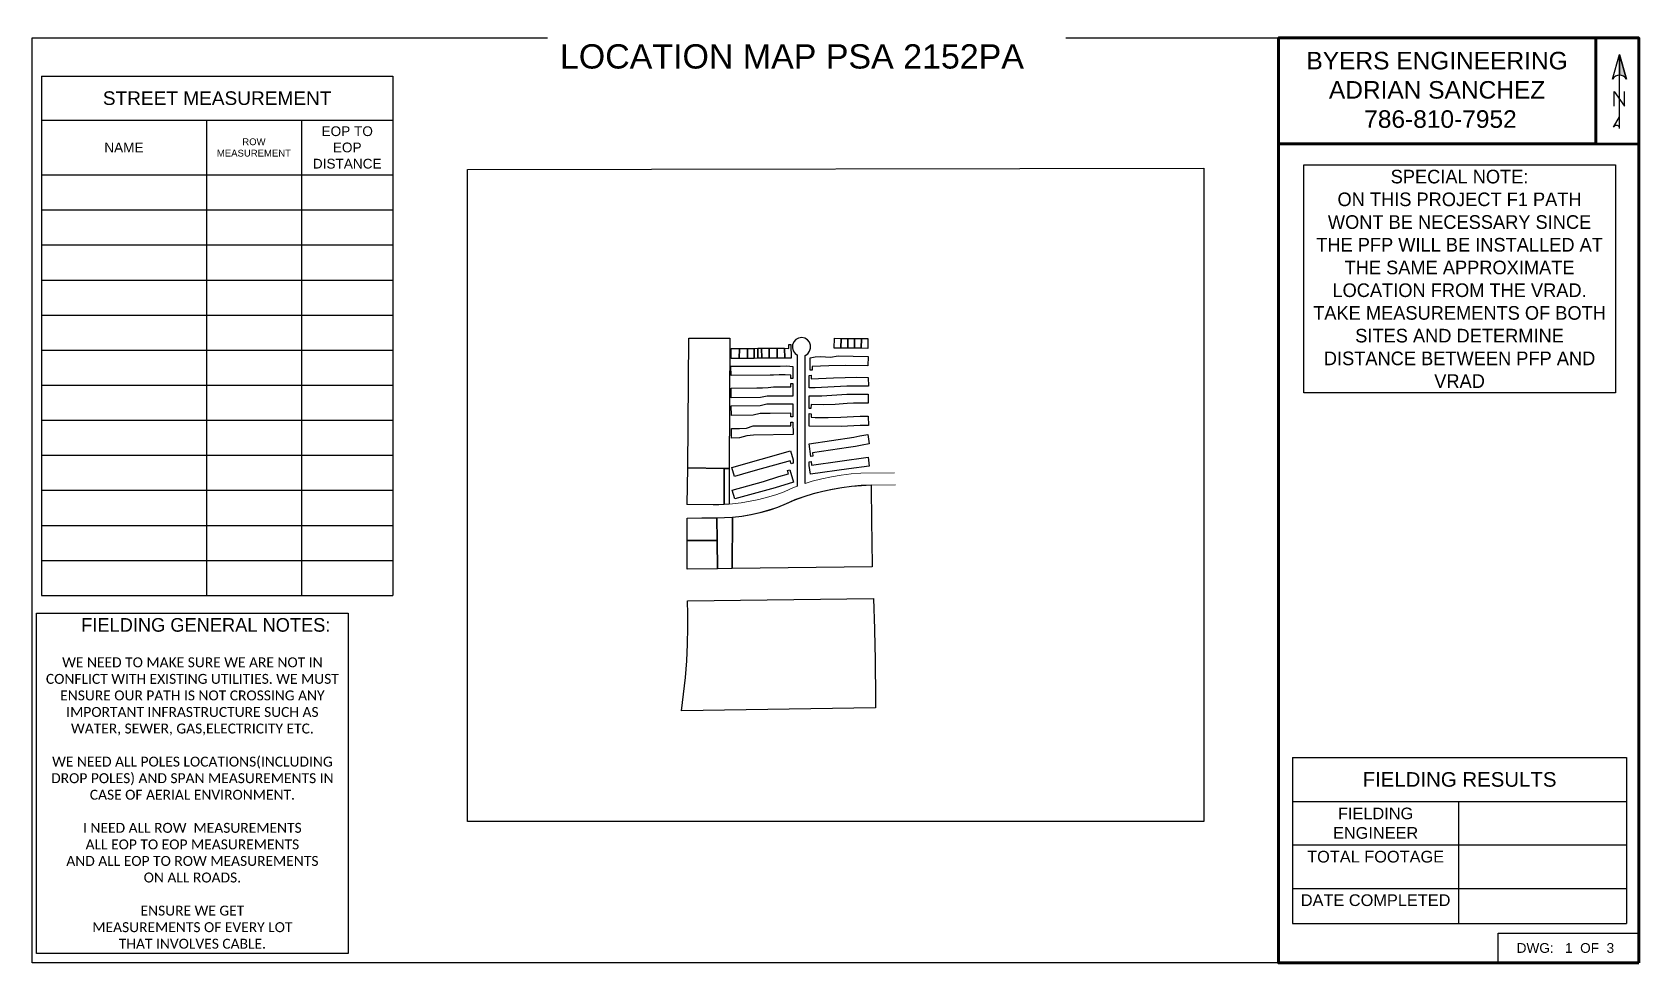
# Paper-space layout 'FIELD1' of a CAD drawing. Header units: millimetres, sheet in inches. Extents: x 0.1 to 16.6, y 0.1 to 9.6.
# The model-space entities are those that its viewports show. They can reach past a viewport. Long polylines and large blocks are cut down to what shows.
import ezdxf
from ezdxf.lldxf.tags import DXFTag

# ---------------------------------------------------------------- set-up
doc = ezdxf.new("R2010")
doc.units = ezdxf.units.MM
doc.header["$MEASUREMENT"] = 0
doc.layers.get('0').update_dxf_attribs({"linetype": 'CONTINUOUS'})
for name, color, linetype in [('A-Title Block', 7, 'CONTINUOUS'), ('Lot_Line', 7, 'CONTINUOUS'), ('Road', 8, 'CONTINUOUS')]:
    doc.layers.add(name, color=color, linetype=linetype)
doc.layers.add('A-Viewports', color=7, linetype='CONTINUOUS', plot=False)
doc.layers.add('EDGE OF PAVEMENT', color=7, linetype='EOP', lineweight=15)
doc.styles.add('ARIAL', font='arial.ttf')
doc.styles.get("Standard").update_dxf_attribs({"font": 'arial.ttf'})
tags = doc.linetypes.add('EOP', pattern='A,96.411295,-0.622657,["EOP",Standard,S=5,R=0,X=0,Y=-2.467181],-16.110442', length=113.144394).pattern_tags.tags
tags[6] = DXFTag(74, 10)

# ---------------------------------------------------------------- blocks, each defined once
blk = doc.blocks.new('*U178')
at = {"linetype": 'ByBlock', "lineweight": -2}
blk.add_hatch(color=0, dxfattribs=at).paths.add_polyline_path([(0, 6.45), (0, 3.45, -0.269143), (1, 2.87)])
at = {"color": 0, "linetype": 'ByBlock', "lineweight": -2}
for points in [[(1, 2.87, 0.580323), (-1, 2.87), (0, 6.45), (1, 2.87), (0, 6.45), (0, 3.44)], [(0, -4.08, 0.5), (-0.86, -4.08), (0, -2.58)]]:
    blk.add_lwpolyline(points, format="xyb", dxfattribs=at)
for points in [[(0, -4.3), (0, 6.45)], [(-0.75, -1.07), (-0.75, 1.07), (0.75, -1.07), (0.75, 1.07)]]:
    blk.add_lwpolyline(points, dxfattribs=at)
blk = doc.blocks.new('*T213')
at = {"color": 0, "linetype": 'ByBlock', "lineweight": -2, "ltscale": 30, "transparency": 16777216}
for p, q in [((0, 0), (3.609, 0)), ((0, 0), (0, -5.334)), ((3.609, 0), (3.609, -5.334)), ((0, -0.453), (3.609, -0.453)), ((1.694, -0.453), (1.694, -5.334)), ((2.671, -0.453), (2.671, -5.334)), ((0, -1.014), (3.609, -1.014)), ((0, -1.374), (3.609, -1.374)), ((0, -1.734), (3.609, -1.734)), ((0, -2.094), (3.609, -2.094)), ((0, -2.454), (3.609, -2.454)), ((0, -2.814), (3.609, -2.814)), ((0, -3.174), (3.609, -3.174)), ((0, -3.534), (3.609, -3.534)), ((0, -3.894), (3.609, -3.894)), ((0, -4.254), (3.609, -4.254)), ((0, -4.614), (3.609, -4.614)), ((0, -4.974), (3.609, -4.974)), ((0, -5.334), (3.609, -5.334))]:
    blk.add_line(p, q, dxfattribs=at)
at = {"color": 0, "linetype": 'ByBlock', "lineweight": 60, "ltscale": 30, "transparency": 16777216, "attachment_point": 5}
for s, insert, char_height, width in [('STREET MEASUREMENT', (1.804, -0.227), 0.14, 3.48878), ('ROW MEASUREMENT', (2.182, -0.733), 0.07, 0.85759), ('EOP TO EOP DISTANCE', (3.14, -0.733), 0.1, 0.81754), ('NAME ', (0.847, -0.733), 0.1, 1.57365)]:
    blk.add_mtext(s, dxfattribs=dict(at, insert=insert, char_height=char_height, width=width))
blk = doc.blocks.new('*T214')
at = {"color": 0, "linetype": 'ByBlock', "lineweight": -2, "ltscale": 30, "transparency": 16777216}
for p, q in [((0, 0), (3.428, 0)), ((0, 0), (0, -1.706)), ((3.428, 0), (3.428, -1.706)), ((0, -0.453), (3.428, -0.453)), ((1.704, -0.453), (1.704, -1.706)), ((0, -0.899), (3.428, -0.899)), ((0, -1.346), (3.428, -1.346)), ((0, -1.706), (3.428, -1.706))]:
    blk.add_line(p, q, dxfattribs=at)
at = {"color": 0, "linetype": 'ByBlock', "lineweight": 100, "ltscale": 30, "transparency": 16777216}
for s, insert, char_height, width, attachment_point in [('FIELDING RESULTS', (1.714, -0.227), 0.15, 3.3079, 5), ('FIELDING ENGINEER', (0.852, -0.676), 0.12, 1.58384, 5), ('TOTAL FOOTAGE', (0.852, -0.959), 0.12, 1.58384, 2), ('DATE COMPLETED', (0.852, -1.406), 0.12, 1.58384, 2)]:
    blk.add_mtext(s, dxfattribs=dict(at, insert=insert, char_height=char_height, width=width, attachment_point=attachment_point))

msp = doc.modelspace()

# ---------------------------------------------------------------- linework, layer by layer
at = {"layer": 'EDGE OF PAVEMENT', "linetype": 'ByBlock'}
for points in [[(491038.6, 774331.8), (491043.4, 774976.4)], [(491034.5, 774148.6), (491038.6, 774331.8)], [(492066.8, 774306.9), (491899.4, 774305.3), (491850.5, 774301.4), (491801.8, 774295.4), (491753.3, 774287.2), (491705.4, 774276.8), (491657.9, 774264.2), (491622.1, 774253)], [(491564.9, 774232.8), (491518.5, 774212.5), (491476.9, 774197.6), (491434.7, 774184.7), (491391.9, 774173.7), (491348.7, 774164.8), (491305.1, 774157.8), (491261.2, 774152.8)], [(491584.8, 774240), (491564.9, 774232.8)], [(491570.7, 774173.4), (491616.4, 774189.5), (491662.7, 774203.6), (491709.5, 774215.8), (491756.9, 774226), (491804.6, 774234.2), (491852.6, 774240.5), (491900.8, 774244.7), (492070.8, 774246.9)], [(491165.6, 774147.6), (491034.5, 774148.6)], [(491218.6, 774148.8), (491192.1, 774147.6), (491165.6, 774147.6)], [(491243.9, 774151.3), (491218.6, 774148.8)], [(491261.2, 774152.8), (491243.9, 774151.3)], [(491261.1, 774086.6), (491307, 774091.7), (491352.6, 774099.2), (491397.7, 774109.2), (491442.2, 774121.7), (491486, 774136.6), (491528.8, 774153.8), (491570.7, 774173.4)], [(491035.7, 774081), (491108.9, 774083.2), (491182.1, 774083.1)], [(491035.8, 773970.9), (491035.7, 774081)], [(491182.1, 774083.1), (491221.6, 774084.2), (491261.1, 774086.6)], [(491035.5, 773826.9), (491035.8, 773970.9)], [(491039.7, 773536.9), (491039.3, 773603.9), (491037.7, 773670.8)], [(491039.7, 773536.9), (491039.3, 773603.9), (491037.7, 773670.8)], [(491007, 773124.1), (491018.1, 773206.2), (491026.9, 773288.7), (491033.4, 773371.3), (491037.7, 773454.1), (491039.7, 773536.9)], [(491007, 773124.1), (491018.1, 773206.2), (491026.9, 773288.7), (491033.4, 773371.3), (491037.7, 773454.1), (491039.7, 773536.9)]]:
    msp.add_lwpolyline(points, dxfattribs=at)
at = {"layer": 'EDGE OF PAVEMENT', "linetype": 'ByBlock', "lineweight": 30, "ltscale": 30}
for points in [[(491584.8, 774240), (491584.8, 774891.3)], [(491622.1, 774253), (491622.1, 774890.4)]]:
    msp.add_lwpolyline(points, dxfattribs=at)
msp.add_arc((491604.5, 774932.7), 45.8, 292.54073, 244.55932, dxfattribs=at)
at = {"layer": 'Lot_Line'}
for points in [[(491039.6, 774331.8), (491044.9, 774976.4), (491248.2, 774975.5), (491245, 774327.7), (491220.1, 774328.2)], [(491295.5, 774924.9), (491295.1, 774875.1), (491254.8, 774874.9), (491254.8, 774924.7)], [(491335.3, 774875.4), (491295.1, 774875.1), (491295.5, 774924.9), (491335.7, 774925.2)], [(491369.7, 774875.6), (491335.3, 774875.4), (491335.7, 774925.2), (491369.6, 774925.3)], [(491387.6, 774875.8), (491369.7, 774875.6), (491369.6, 774925.3), (491387.4, 774925.4)], [(491405.7, 774925.5), (491406.3, 774875.9), (491387.6, 774875.8), (491387.4, 774925.4)], [(491444.3, 774876.1), (491406.3, 774875.9), (491405.7, 774925.5), (491444.1, 774925.7)], [(491444.3, 774876.1), (491444.1, 774925.7), (491484, 774925.9), (491483.3, 774876.2)], [(491521.4, 774876.3), (491483.3, 774876.2), (491484, 774925.9), (491520.4, 774925.9)], [(491551.9, 774944.6), (491553.3, 774876.3), (491521.4, 774876.3), (491520.4, 774925.9), (491541.1, 774925.1), (491541.8, 774944.9)], [(491801.4, 774974.9), (491800.5, 774926.1), (491766.2, 774926.4), (491767.6, 774975.3)], [(491801.4, 774974.9), (491834.8, 774974.6), (491834.2, 774925.9), (491800.5, 774926.1)], [(491867.5, 774925.6), (491834.2, 774925.9), (491834.8, 774974.6), (491868.2, 774974.3)], [(491867.5, 774925.6), (491868.2, 774974.3), (491901.6, 774973.9), (491900.8, 774925.4)], [(491934, 774973.6), (491934.6, 774925.2), (491900.8, 774925.4), (491901.6, 774973.9)], [(491465.7, 774791.6), (491447.7, 774791.5), (491254, 774790.4), (491253.8, 774836.9), (491498, 774837.4), (491531.1, 774838), (491561.5, 774835.1), (491561.6, 774774.9), (491551.3, 774776.1), (491550.6, 774792.4), (491522.3, 774794), (491494, 774793.7)], [(491465.7, 774791.6), (491447.7, 774791.5), (491254, 774790.4), (491253.8, 774836.9), (491498, 774837.4), (491531.1, 774838), (491561.5, 774835.1), (491561.6, 774774.9), (491551.3, 774776.1), (491550.6, 774792.4), (491522.3, 774794), (491494, 774793.7)], [(491465.7, 774791.6), (491447.7, 774791.5), (491254, 774790.4), (491253.8, 774836.9), (491498, 774837.4), (491531.1, 774838), (491561.5, 774835.1), (491561.6, 774774.9), (491551.3, 774776.1), (491550.6, 774792.4), (491522.3, 774794), (491494, 774793.7)], [(491465.7, 774791.6), (491447.7, 774791.5), (491254, 774790.4), (491253.8, 774836.9), (491498, 774837.4), (491531.1, 774838), (491561.5, 774835.1), (491561.6, 774774.9), (491551.3, 774776.1), (491550.6, 774792.4), (491522.3, 774794), (491494, 774793.7)], [(491465.7, 774791.6), (491447.7, 774791.5), (491254, 774790.4), (491253.8, 774836.9), (491498, 774837.4), (491531.1, 774838), (491561.5, 774835.1), (491561.6, 774774.9), (491551.3, 774776.1), (491550.6, 774792.4), (491522.3, 774794), (491494, 774793.7)], [(491465.7, 774791.6), (491447.7, 774791.5), (491254, 774790.4), (491253.8, 774836.9), (491498, 774837.4), (491531.1, 774838), (491561.5, 774835.1), (491561.6, 774774.9), (491551.3, 774776.1), (491550.6, 774792.4), (491522.3, 774794), (491494, 774793.7)], [(491465.7, 774791.6), (491447.7, 774791.5), (491254, 774790.4), (491253.8, 774836.9), (491498, 774837.4), (491531.1, 774838), (491561.5, 774835.1), (491561.6, 774774.9), (491551.3, 774776.1), (491550.6, 774792.4), (491522.3, 774794), (491494, 774793.7)], [(491465.7, 774791.6), (491447.7, 774791.5), (491254, 774790.4), (491253.8, 774836.9), (491498, 774837.4), (491531.1, 774838), (491561.5, 774835.1), (491561.6, 774774.9), (491551.3, 774776.1), (491550.6, 774792.4), (491522.3, 774794), (491494, 774793.7)], [(491465.7, 774791.6), (491447.7, 774791.5), (491254, 774790.4), (491253.8, 774836.9), (491498, 774837.4), (491531.1, 774838), (491561.5, 774835.1), (491561.6, 774774.9), (491551.3, 774776.1), (491550.6, 774792.4), (491522.3, 774794), (491494, 774793.7)], [(491465.7, 774791.6), (491447.7, 774791.5), (491254, 774790.4), (491253.8, 774836.9), (491498, 774837.4), (491531.1, 774838), (491561.5, 774835.1), (491561.6, 774774.9), (491551.3, 774776.1), (491550.6, 774792.4), (491522.3, 774794), (491494, 774793.7)], [(491647.6, 774816.4), (491646.8, 774878.6), (491672.2, 774882.3), (491697.8, 774884), (491723.4, 774883.6), (491749, 774881.2), (491786.6, 774887.5), (491935, 774885), (491934.5, 774838.3), (491822.3, 774840.5), (491739.6, 774838.5), (491656.8, 774834.9), (491657.5, 774817.2)], [(491647.6, 774816.4), (491646.8, 774878.6), (491672.2, 774882.3), (491697.8, 774884), (491723.4, 774883.6), (491749, 774881.2), (491786.6, 774887.5), (491935, 774885), (491934.5, 774838.3), (491822.3, 774840.5), (491739.6, 774838.5), (491656.8, 774834.9), (491657.5, 774817.2)], [(491647.6, 774816.4), (491646.8, 774878.6), (491672.2, 774882.3), (491697.8, 774884), (491723.4, 774883.6), (491749, 774881.2), (491786.6, 774887.5), (491935, 774885), (491934.5, 774838.3), (491822.3, 774840.5), (491739.6, 774838.5), (491656.8, 774834.9), (491657.5, 774817.2)], [(491647.6, 774816.4), (491646.8, 774878.6), (491672.2, 774882.3), (491697.8, 774884), (491723.4, 774883.6), (491749, 774881.2), (491786.6, 774887.5), (491935, 774885), (491934.5, 774838.3), (491822.3, 774840.5), (491739.6, 774838.5), (491656.8, 774834.9), (491657.5, 774817.2)], [(491647.6, 774816.4), (491646.8, 774878.6), (491672.2, 774882.3), (491697.8, 774884), (491723.4, 774883.6), (491749, 774881.2), (491786.6, 774887.5), (491935, 774885), (491934.5, 774838.3), (491822.3, 774840.5), (491739.6, 774838.5), (491656.8, 774834.9), (491657.5, 774817.2)], [(491647.6, 774816.4), (491646.8, 774878.6), (491672.2, 774882.3), (491697.8, 774884), (491723.4, 774883.6), (491749, 774881.2), (491786.6, 774887.5), (491935, 774885), (491934.5, 774838.3), (491822.3, 774840.5), (491739.6, 774838.5), (491656.8, 774834.9), (491657.5, 774817.2)], [(491647.6, 774816.4), (491646.8, 774878.6), (491672.2, 774882.3), (491697.8, 774884), (491723.4, 774883.6), (491749, 774881.2), (491786.6, 774887.5), (491935, 774885), (491934.5, 774838.3), (491822.3, 774840.5), (491739.6, 774838.5), (491656.8, 774834.9), (491657.5, 774817.2)], [(491647.6, 774816.4), (491646.8, 774878.6), (491672.2, 774882.3), (491697.8, 774884), (491723.4, 774883.6), (491749, 774881.2), (491786.6, 774887.5), (491935, 774885), (491934.5, 774838.3), (491822.3, 774840.5), (491739.6, 774838.5), (491656.8, 774834.9), (491657.5, 774817.2)], [(491647.6, 774816.4), (491646.8, 774878.6), (491672.2, 774882.3), (491697.8, 774884), (491723.4, 774883.6), (491749, 774881.2), (491786.6, 774887.5), (491935, 774885), (491934.5, 774838.3), (491822.3, 774840.5), (491739.6, 774838.5), (491656.8, 774834.9), (491657.5, 774817.2)], [(491561.4, 774687), (491466.3, 774687.8), (491432.9, 774687.9), (491400.2, 774681.5), (491255.4, 774679.8), (491255.4, 774727.8), (491381.7, 774729.3), (491409.8, 774729), (491437.9, 774730.7), (491465.8, 774734.4), (491531.1, 774734.1), (491550.8, 774733.7), (491550.7, 774751.3), (491561.4, 774750)], [(491561.4, 774687), (491466.3, 774687.8), (491432.9, 774687.9), (491400.2, 774681.5), (491255.4, 774679.8), (491255.4, 774727.8), (491381.7, 774729.3), (491409.8, 774729), (491437.9, 774730.7), (491465.8, 774734.4), (491531.1, 774734.1), (491550.8, 774733.7), (491550.7, 774751.3), (491561.4, 774750)], [(491561.4, 774687), (491466.3, 774687.8), (491432.9, 774687.9), (491400.2, 774681.5), (491255.4, 774679.8), (491255.4, 774727.8), (491381.7, 774729.3), (491409.8, 774729), (491437.9, 774730.7), (491465.8, 774734.4), (491531.1, 774734.1), (491550.8, 774733.7), (491550.7, 774751.3), (491561.4, 774750)], [(491561.4, 774687), (491466.3, 774687.8), (491432.9, 774687.9), (491400.2, 774681.5), (491255.4, 774679.8), (491255.4, 774727.8), (491381.7, 774729.3), (491409.8, 774729), (491437.9, 774730.7), (491465.8, 774734.4), (491531.1, 774734.1), (491550.8, 774733.7), (491550.7, 774751.3), (491561.4, 774750)], [(491561.4, 774687), (491466.3, 774687.8), (491432.9, 774687.9), (491400.2, 774681.5), (491255.4, 774679.8), (491255.4, 774727.8), (491381.7, 774729.3), (491409.8, 774729), (491437.9, 774730.7), (491465.8, 774734.4), (491531.1, 774734.1), (491550.8, 774733.7), (491550.7, 774751.3), (491561.4, 774750)], [(491561.4, 774687), (491466.3, 774687.8), (491432.9, 774687.9), (491400.2, 774681.5), (491255.4, 774679.8), (491255.4, 774727.8), (491381.7, 774729.3), (491409.8, 774729), (491437.9, 774730.7), (491465.8, 774734.4), (491531.1, 774734.1), (491550.8, 774733.7), (491550.7, 774751.3), (491561.4, 774750)], [(491561.4, 774687), (491466.3, 774687.8), (491432.9, 774687.9), (491400.2, 774681.5), (491255.4, 774679.8), (491255.4, 774727.8), (491381.7, 774729.3), (491409.8, 774729), (491437.9, 774730.7), (491465.8, 774734.4), (491531.1, 774734.1), (491550.8, 774733.7), (491550.7, 774751.3), (491561.4, 774750)], [(491561.4, 774687), (491466.3, 774687.8), (491432.9, 774687.9), (491400.2, 774681.5), (491255.4, 774679.8), (491255.4, 774727.8), (491381.7, 774729.3), (491409.8, 774729), (491437.9, 774730.7), (491465.8, 774734.4), (491531.1, 774734.1), (491550.8, 774733.7), (491550.7, 774751.3), (491561.4, 774750)], [(491561.4, 774687), (491466.3, 774687.8), (491432.9, 774687.9), (491400.2, 774681.5), (491255.4, 774679.8), (491255.4, 774727.8), (491381.7, 774729.3), (491409.8, 774729), (491437.9, 774730.7), (491465.8, 774734.4), (491531.1, 774734.1), (491550.8, 774733.7), (491550.7, 774751.3), (491561.4, 774750)], [(491561.4, 774687), (491466.3, 774687.8), (491432.9, 774687.9), (491400.2, 774681.5), (491255.4, 774679.8), (491255.4, 774727.8), (491381.7, 774729.3), (491409.8, 774729), (491437.9, 774730.7), (491465.8, 774734.4), (491531.1, 774734.1), (491550.8, 774733.7), (491550.7, 774751.3), (491561.4, 774750)], [(491936.4, 774736.9), (491829.4, 774737.6), (491671.8, 774728.5), (491642.3, 774728.7), (491641.9, 774791.1), (491652.2, 774791.8), (491652.3, 774773.7), (491762.6, 774779.3), (491820.4, 774781.1), (491878.3, 774781.4), (491936.1, 774780.3)], [(491936.4, 774736.9), (491829.4, 774737.6), (491671.8, 774728.5), (491642.3, 774728.7), (491641.9, 774791.1), (491652.2, 774791.8), (491652.3, 774773.7), (491762.6, 774779.3), (491820.4, 774781.1), (491878.3, 774781.4), (491936.1, 774780.3)], [(491936.4, 774736.9), (491829.4, 774737.6), (491671.8, 774728.5), (491642.3, 774728.7), (491641.9, 774791.1), (491652.2, 774791.8), (491652.3, 774773.7), (491762.6, 774779.3), (491820.4, 774781.1), (491878.3, 774781.4), (491936.1, 774780.3)], [(491936.4, 774736.9), (491829.4, 774737.6), (491671.8, 774728.5), (491642.3, 774728.7), (491641.9, 774791.1), (491652.2, 774791.8), (491652.3, 774773.7), (491762.6, 774779.3), (491820.4, 774781.1), (491878.3, 774781.4), (491936.1, 774780.3)], [(491936.4, 774736.9), (491829.4, 774737.6), (491671.8, 774728.5), (491642.3, 774728.7), (491641.9, 774791.1), (491652.2, 774791.8), (491652.3, 774773.7), (491762.6, 774779.3), (491820.4, 774781.1), (491878.3, 774781.4), (491936.1, 774780.3)], [(491936.4, 774736.9), (491829.4, 774737.6), (491671.8, 774728.5), (491642.3, 774728.7), (491641.9, 774791.1), (491652.2, 774791.8), (491652.3, 774773.7), (491762.6, 774779.3), (491820.4, 774781.1), (491878.3, 774781.4), (491936.1, 774780.3)], [(491936.4, 774736.9), (491829.4, 774737.6), (491671.8, 774728.5), (491642.3, 774728.7), (491641.9, 774791.1), (491652.2, 774791.8), (491652.3, 774773.7), (491762.6, 774779.3), (491820.4, 774781.1), (491878.3, 774781.4), (491936.1, 774780.3)], [(491936.4, 774736.9), (491829.4, 774737.6), (491671.8, 774728.5), (491642.3, 774728.7), (491641.9, 774791.1), (491652.2, 774791.8), (491652.3, 774773.7), (491762.6, 774779.3), (491820.4, 774781.1), (491878.3, 774781.4), (491936.1, 774780.3)], [(491936.4, 774736.9), (491829.4, 774737.6), (491671.8, 774728.5), (491642.3, 774728.7), (491641.9, 774791.1), (491652.2, 774791.8), (491652.3, 774773.7), (491762.6, 774779.3), (491820.4, 774781.1), (491878.3, 774781.4), (491936.1, 774780.3)], [(491936.4, 774736.9), (491829.4, 774737.6), (491671.8, 774728.5), (491642.3, 774728.7), (491641.9, 774791.1), (491652.2, 774791.8), (491652.3, 774773.7), (491762.6, 774779.3), (491820.4, 774781.1), (491878.3, 774781.4), (491936.1, 774780.3)], [(491671.8, 774689.5), (491705.1, 774689.4), (491830.1, 774696.9), (491862.5, 774697.6), (491935.8, 774697.2), (491935.5, 774652), (491862.7, 774652.3), (491831.7, 774650.7), (491771.9, 774646.4), (491712.1, 774644.7), (491652.2, 774645.6), (491651.4, 774625.8), (491641.8, 774626.6), (491641.6, 774689.8)], [(491671.8, 774689.5), (491705.1, 774689.4), (491830.1, 774696.9), (491862.5, 774697.6), (491935.8, 774697.2), (491935.5, 774652), (491862.7, 774652.3), (491831.7, 774650.7), (491771.9, 774646.4), (491712.1, 774644.7), (491652.2, 774645.6), (491651.4, 774625.8), (491641.8, 774626.6), (491641.6, 774689.8)], [(491671.8, 774689.5), (491705.1, 774689.4), (491830.1, 774696.9), (491862.5, 774697.6), (491935.8, 774697.2), (491935.5, 774652), (491862.7, 774652.3), (491831.7, 774650.7), (491771.9, 774646.4), (491712.1, 774644.7), (491652.2, 774645.6), (491651.4, 774625.8), (491641.8, 774626.6), (491641.6, 774689.8)], [(491671.8, 774689.5), (491705.1, 774689.4), (491830.1, 774696.9), (491862.5, 774697.6), (491935.8, 774697.2), (491935.5, 774652), (491862.7, 774652.3), (491831.7, 774650.7), (491771.9, 774646.4), (491712.1, 774644.7), (491652.2, 774645.6), (491651.4, 774625.8), (491641.8, 774626.6), (491641.6, 774689.8)], [(491671.8, 774689.5), (491705.1, 774689.4), (491830.1, 774696.9), (491862.5, 774697.6), (491935.8, 774697.2), (491935.5, 774652), (491862.7, 774652.3), (491831.7, 774650.7), (491771.9, 774646.4), (491712.1, 774644.7), (491652.2, 774645.6), (491651.4, 774625.8), (491641.8, 774626.6), (491641.6, 774689.8)], [(491671.8, 774689.5), (491705.1, 774689.4), (491830.1, 774696.9), (491862.5, 774697.6), (491935.8, 774697.2), (491935.5, 774652), (491862.7, 774652.3), (491831.7, 774650.7), (491771.9, 774646.4), (491712.1, 774644.7), (491652.2, 774645.6), (491651.4, 774625.8), (491641.8, 774626.6), (491641.6, 774689.8)], [(491671.8, 774689.5), (491705.1, 774689.4), (491830.1, 774696.9), (491862.5, 774697.6), (491935.8, 774697.2), (491935.5, 774652), (491862.7, 774652.3), (491831.7, 774650.7), (491771.9, 774646.4), (491712.1, 774644.7), (491652.2, 774645.6), (491651.4, 774625.8), (491641.8, 774626.6), (491641.6, 774689.8)], [(491671.8, 774689.5), (491705.1, 774689.4), (491830.1, 774696.9), (491862.5, 774697.6), (491935.8, 774697.2), (491935.5, 774652), (491862.7, 774652.3), (491831.7, 774650.7), (491771.9, 774646.4), (491712.1, 774644.7), (491652.2, 774645.6), (491651.4, 774625.8), (491641.8, 774626.6), (491641.6, 774689.8)], [(491671.8, 774689.5), (491705.1, 774689.4), (491830.1, 774696.9), (491862.5, 774697.6), (491935.8, 774697.2), (491935.5, 774652), (491862.7, 774652.3), (491831.7, 774650.7), (491771.9, 774646.4), (491712.1, 774644.7), (491652.2, 774645.6), (491651.4, 774625.8), (491641.8, 774626.6), (491641.6, 774689.8)], [(491671.8, 774689.5), (491705.1, 774689.4), (491830.1, 774696.9), (491862.5, 774697.6), (491935.8, 774697.2), (491935.5, 774652), (491862.7, 774652.3), (491831.7, 774650.7), (491771.9, 774646.4), (491712.1, 774644.7), (491652.2, 774645.6), (491651.4, 774625.8), (491641.8, 774626.6), (491641.6, 774689.8)], [(491448.8, 774602.1), (491398.5, 774602), (491364.5, 774592.6), (491255.9, 774590.8), (491255.3, 774639.2), (491398.3, 774641.2), (491431.8, 774648.8), (491561.6, 774648.7), (491561.9, 774584.6), (491551.4, 774584.5), (491551.2, 774602.3)], [(491448.8, 774602.1), (491398.5, 774602), (491364.5, 774592.6), (491255.9, 774590.8), (491255.3, 774639.2), (491398.3, 774641.2), (491431.8, 774648.8), (491561.6, 774648.7), (491561.9, 774584.6), (491551.4, 774584.5), (491551.2, 774602.3)], [(491448.8, 774602.1), (491398.5, 774602), (491364.5, 774592.6), (491255.9, 774590.8), (491255.3, 774639.2), (491398.3, 774641.2), (491431.8, 774648.8), (491561.6, 774648.7), (491561.9, 774584.6), (491551.4, 774584.5), (491551.2, 774602.3)], [(491448.8, 774602.1), (491398.5, 774602), (491364.5, 774592.6), (491255.9, 774590.8), (491255.3, 774639.2), (491398.3, 774641.2), (491431.8, 774648.8), (491561.6, 774648.7), (491561.9, 774584.6), (491551.4, 774584.5), (491551.2, 774602.3)], [(491448.8, 774602.1), (491398.5, 774602), (491364.5, 774592.6), (491255.9, 774590.8), (491255.3, 774639.2), (491398.3, 774641.2), (491431.8, 774648.8), (491561.6, 774648.7), (491561.9, 774584.6), (491551.4, 774584.5), (491551.2, 774602.3)], [(491448.8, 774602.1), (491398.5, 774602), (491364.5, 774592.6), (491255.9, 774590.8), (491255.3, 774639.2), (491398.3, 774641.2), (491431.8, 774648.8), (491561.6, 774648.7), (491561.9, 774584.6), (491551.4, 774584.5), (491551.2, 774602.3)], [(491448.8, 774602.1), (491398.5, 774602), (491364.5, 774592.6), (491255.9, 774590.8), (491255.3, 774639.2), (491398.3, 774641.2), (491431.8, 774648.8), (491561.6, 774648.7), (491561.9, 774584.6), (491551.4, 774584.5), (491551.2, 774602.3)], [(491448.8, 774602.1), (491398.5, 774602), (491364.5, 774592.6), (491255.9, 774590.8), (491255.3, 774639.2), (491398.3, 774641.2), (491431.8, 774648.8), (491561.6, 774648.7), (491561.9, 774584.6), (491551.4, 774584.5), (491551.2, 774602.3)], [(491448.8, 774602.1), (491398.5, 774602), (491364.5, 774592.6), (491255.9, 774590.8), (491255.3, 774639.2), (491398.3, 774641.2), (491431.8, 774648.8), (491561.6, 774648.7), (491561.9, 774584.6), (491551.4, 774584.5), (491551.2, 774602.3)], [(491448.8, 774602.1), (491398.5, 774602), (491364.5, 774592.6), (491255.9, 774590.8), (491255.3, 774639.2), (491398.3, 774641.2), (491431.8, 774648.8), (491561.6, 774648.7), (491561.9, 774584.6), (491551.4, 774584.5), (491551.2, 774602.3)], [(491936.5, 774542.4), (491896.1, 774542.3), (491833.1, 774538), (491801.2, 774537.4), (491642.2, 774537.7), (491642.6, 774601.4), (491652.7, 774600.5), (491652.4, 774582.4), (491672.7, 774582.3), (491736.2, 774581.5), (491799.8, 774583), (491863.3, 774586.9), (491895.9, 774588.1), (491935.9, 774588.1)], [(491936.5, 774542.4), (491896.1, 774542.3), (491833.1, 774538), (491801.2, 774537.4), (491642.2, 774537.7), (491642.6, 774601.4), (491652.7, 774600.5), (491652.4, 774582.4), (491672.7, 774582.3), (491736.2, 774581.5), (491799.8, 774583), (491863.3, 774586.9), (491895.9, 774588.1), (491935.9, 774588.1)], [(491936.5, 774542.4), (491896.1, 774542.3), (491833.1, 774538), (491801.2, 774537.4), (491642.2, 774537.7), (491642.6, 774601.4), (491652.7, 774600.5), (491652.4, 774582.4), (491672.7, 774582.3), (491736.2, 774581.5), (491799.8, 774583), (491863.3, 774586.9), (491895.9, 774588.1), (491935.9, 774588.1)], [(491936.5, 774542.4), (491896.1, 774542.3), (491833.1, 774538), (491801.2, 774537.4), (491642.2, 774537.7), (491642.6, 774601.4), (491652.7, 774600.5), (491652.4, 774582.4), (491672.7, 774582.3), (491736.2, 774581.5), (491799.8, 774583), (491863.3, 774586.9), (491895.9, 774588.1), (491935.9, 774588.1)], [(491936.5, 774542.4), (491896.1, 774542.3), (491833.1, 774538), (491801.2, 774537.4), (491642.2, 774537.7), (491642.6, 774601.4), (491652.7, 774600.5), (491652.4, 774582.4), (491672.7, 774582.3), (491736.2, 774581.5), (491799.8, 774583), (491863.3, 774586.9), (491895.9, 774588.1), (491935.9, 774588.1)], [(491936.5, 774542.4), (491896.1, 774542.3), (491833.1, 774538), (491801.2, 774537.4), (491642.2, 774537.7), (491642.6, 774601.4), (491652.7, 774600.5), (491652.4, 774582.4), (491672.7, 774582.3), (491736.2, 774581.5), (491799.8, 774583), (491863.3, 774586.9), (491895.9, 774588.1), (491935.9, 774588.1)], [(491936.5, 774542.4), (491896.1, 774542.3), (491833.1, 774538), (491801.2, 774537.4), (491642.2, 774537.7), (491642.6, 774601.4), (491652.7, 774600.5), (491652.4, 774582.4), (491672.7, 774582.3), (491736.2, 774581.5), (491799.8, 774583), (491863.3, 774586.9), (491895.9, 774588.1), (491935.9, 774588.1)], [(491936.5, 774542.4), (491896.1, 774542.3), (491833.1, 774538), (491801.2, 774537.4), (491642.2, 774537.7), (491642.6, 774601.4), (491652.7, 774600.5), (491652.4, 774582.4), (491672.7, 774582.3), (491736.2, 774581.5), (491799.8, 774583), (491863.3, 774586.9), (491895.9, 774588.1), (491935.9, 774588.1)], [(491936.5, 774542.4), (491896.1, 774542.3), (491833.1, 774538), (491801.2, 774537.4), (491642.2, 774537.7), (491642.6, 774601.4), (491652.7, 774600.5), (491652.4, 774582.4), (491672.7, 774582.3), (491736.2, 774581.5), (491799.8, 774583), (491863.3, 774586.9), (491895.9, 774588.1), (491935.9, 774588.1)], [(491936.5, 774542.4), (491896.1, 774542.3), (491833.1, 774538), (491801.2, 774537.4), (491642.2, 774537.7), (491642.6, 774601.4), (491652.7, 774600.5), (491652.4, 774582.4), (491672.7, 774582.3), (491736.2, 774581.5), (491799.8, 774583), (491863.3, 774586.9), (491895.9, 774588.1), (491935.9, 774588.1)], [(491365.1, 774494.1), (491331.7, 774490), (491296.2, 774480), (491256.8, 774478.9), (491256.3, 774526.4), (491296.6, 774527.3), (491331, 774528), (491364.6, 774539.7), (491551.1, 774540.8), (491551.3, 774558.2), (491561.4, 774558.4), (491562.2, 774496.5)], [(491365.1, 774494.1), (491331.7, 774490), (491296.2, 774480), (491256.8, 774478.9), (491256.3, 774526.4), (491296.6, 774527.3), (491331, 774528), (491364.6, 774539.7), (491551.1, 774540.8), (491551.3, 774558.2), (491561.4, 774558.4), (491562.2, 774496.5)], [(491365.1, 774494.1), (491331.7, 774490), (491296.2, 774480), (491256.8, 774478.9), (491256.3, 774526.4), (491296.6, 774527.3), (491331, 774528), (491364.6, 774539.7), (491551.1, 774540.8), (491551.3, 774558.2), (491561.4, 774558.4), (491562.2, 774496.5)], [(491365.1, 774494.1), (491331.7, 774490), (491296.2, 774480), (491256.8, 774478.9), (491256.3, 774526.4), (491296.6, 774527.3), (491331, 774528), (491364.6, 774539.7), (491551.1, 774540.8), (491551.3, 774558.2), (491561.4, 774558.4), (491562.2, 774496.5)], [(491365.1, 774494.1), (491331.7, 774490), (491296.2, 774480), (491256.8, 774478.9), (491256.3, 774526.4), (491296.6, 774527.3), (491331, 774528), (491364.6, 774539.7), (491551.1, 774540.8), (491551.3, 774558.2), (491561.4, 774558.4), (491562.2, 774496.5)], [(491365.1, 774494.1), (491331.7, 774490), (491296.2, 774480), (491256.8, 774478.9), (491256.3, 774526.4), (491296.6, 774527.3), (491331, 774528), (491364.6, 774539.7), (491551.1, 774540.8), (491551.3, 774558.2), (491561.4, 774558.4), (491562.2, 774496.5)], [(491365.1, 774494.1), (491331.7, 774490), (491296.2, 774480), (491256.8, 774478.9), (491256.3, 774526.4), (491296.6, 774527.3), (491331, 774528), (491364.6, 774539.7), (491551.1, 774540.8), (491551.3, 774558.2), (491561.4, 774558.4), (491562.2, 774496.5)], [(491365.1, 774494.1), (491331.7, 774490), (491296.2, 774480), (491256.8, 774478.9), (491256.3, 774526.4), (491296.6, 774527.3), (491331, 774528), (491364.6, 774539.7), (491551.1, 774540.8), (491551.3, 774558.2), (491561.4, 774558.4), (491562.2, 774496.5)], [(491365.1, 774494.1), (491331.7, 774490), (491296.2, 774480), (491256.8, 774478.9), (491256.3, 774526.4), (491296.6, 774527.3), (491331, 774528), (491364.6, 774539.7), (491551.1, 774540.8), (491551.3, 774558.2), (491561.4, 774558.4), (491562.2, 774496.5)], [(491365.1, 774494.1), (491331.7, 774490), (491296.2, 774480), (491256.8, 774478.9), (491256.3, 774526.4), (491296.6, 774527.3), (491331, 774528), (491364.6, 774539.7), (491551.1, 774540.8), (491551.3, 774558.2), (491561.4, 774558.4), (491562.2, 774496.5)], [(491651.2, 774387), (491641.9, 774451), (491863.6, 774483), (491894.5, 774489.9), (491934.3, 774497.3), (491939.7, 774450.9), (491906.1, 774443.8), (491872.3, 774438), (491838.3, 774433.2), (491658.9, 774406.6), (491661, 774389.2)], [(491651.2, 774387), (491641.9, 774451), (491863.6, 774483), (491894.5, 774489.9), (491934.3, 774497.3), (491939.7, 774450.9), (491906.1, 774443.8), (491872.3, 774438), (491838.3, 774433.2), (491658.9, 774406.6), (491661, 774389.2)], [(491651.2, 774387), (491641.9, 774451), (491863.6, 774483), (491894.5, 774489.9), (491934.3, 774497.3), (491939.7, 774450.9), (491906.1, 774443.8), (491872.3, 774438), (491838.3, 774433.2), (491658.9, 774406.6), (491661, 774389.2)], [(491651.2, 774387), (491641.9, 774451), (491863.6, 774483), (491894.5, 774489.9), (491934.3, 774497.3), (491939.7, 774450.9), (491906.1, 774443.8), (491872.3, 774438), (491838.3, 774433.2), (491658.9, 774406.6), (491661, 774389.2)], [(491651.2, 774387), (491641.9, 774451), (491863.6, 774483), (491894.5, 774489.9), (491934.3, 774497.3), (491939.7, 774450.9), (491906.1, 774443.8), (491872.3, 774438), (491838.3, 774433.2), (491658.9, 774406.6), (491661, 774389.2)], [(491651.2, 774387), (491641.9, 774451), (491863.6, 774483), (491894.5, 774489.9), (491934.3, 774497.3), (491939.7, 774450.9), (491906.1, 774443.8), (491872.3, 774438), (491838.3, 774433.2), (491658.9, 774406.6), (491661, 774389.2)], [(491651.2, 774387), (491641.9, 774451), (491863.6, 774483), (491894.5, 774489.9), (491934.3, 774497.3), (491939.7, 774450.9), (491906.1, 774443.8), (491872.3, 774438), (491838.3, 774433.2), (491658.9, 774406.6), (491661, 774389.2)], [(491651.2, 774387), (491641.9, 774451), (491863.6, 774483), (491894.5, 774489.9), (491934.3, 774497.3), (491939.7, 774450.9), (491906.1, 774443.8), (491872.3, 774438), (491838.3, 774433.2), (491658.9, 774406.6), (491661, 774389.2)], [(491651.2, 774387), (491641.9, 774451), (491863.6, 774483), (491894.5, 774489.9), (491934.3, 774497.3), (491939.7, 774450.9), (491906.1, 774443.8), (491872.3, 774438), (491838.3, 774433.2), (491658.9, 774406.6), (491661, 774389.2)], [(491651.2, 774387), (491641.9, 774451), (491863.6, 774483), (491894.5, 774489.9), (491934.3, 774497.3), (491939.7, 774450.9), (491906.1, 774443.8), (491872.3, 774438), (491838.3, 774433.2), (491658.9, 774406.6), (491661, 774389.2)], [(491553.4, 774351.2), (491548.1, 774366.9), (491373.9, 774317.9), (491311.1, 774299), (491270.9, 774288.4), (491257.5, 774333.4), (491549.9, 774415.4), (491562.4, 774371.8), (491562.7, 774354.5)], [(491553.4, 774351.2), (491548.1, 774366.9), (491373.9, 774317.9), (491311.1, 774299), (491270.9, 774288.4), (491257.5, 774333.4), (491549.9, 774415.4), (491562.4, 774371.8), (491562.7, 774354.5)], [(491553.4, 774351.2), (491548.1, 774366.9), (491373.9, 774317.9), (491311.1, 774299), (491270.9, 774288.4), (491257.5, 774333.4), (491549.9, 774415.4), (491562.4, 774371.8), (491562.7, 774354.5)], [(491553.4, 774351.2), (491548.1, 774366.9), (491373.9, 774317.9), (491311.1, 774299), (491270.9, 774288.4), (491257.5, 774333.4), (491549.9, 774415.4), (491562.4, 774371.8), (491562.7, 774354.5)], [(491553.4, 774351.2), (491548.1, 774366.9), (491373.9, 774317.9), (491311.1, 774299), (491270.9, 774288.4), (491257.5, 774333.4), (491549.9, 774415.4), (491562.4, 774371.8), (491562.7, 774354.5)], [(491553.4, 774351.2), (491548.1, 774366.9), (491373.9, 774317.9), (491311.1, 774299), (491270.9, 774288.4), (491257.5, 774333.4), (491549.9, 774415.4), (491562.4, 774371.8), (491562.7, 774354.5)], [(491553.4, 774351.2), (491548.1, 774366.9), (491373.9, 774317.9), (491311.1, 774299), (491270.9, 774288.4), (491257.5, 774333.4), (491549.9, 774415.4), (491562.4, 774371.8), (491562.7, 774354.5)], [(491553.4, 774351.2), (491548.1, 774366.9), (491373.9, 774317.9), (491311.1, 774299), (491270.9, 774288.4), (491257.5, 774333.4), (491549.9, 774415.4), (491562.4, 774371.8), (491562.7, 774354.5)], [(491553.4, 774351.2), (491548.1, 774366.9), (491373.9, 774317.9), (491311.1, 774299), (491270.9, 774288.4), (491257.5, 774333.4), (491549.9, 774415.4), (491562.4, 774371.8), (491562.7, 774354.5)], [(491553.4, 774351.2), (491548.1, 774366.9), (491373.9, 774317.9), (491311.1, 774299), (491270.9, 774288.4), (491257.5, 774333.4), (491549.9, 774415.4), (491562.4, 774371.8), (491562.7, 774354.5)], [(491652, 774362.2), (491654.6, 774344.8), (491934.9, 774384.2), (491940.9, 774339.6), (491839.3, 774325.6), (491648.5, 774299.1), (491642, 774342.7), (491642.3, 774361.2)], [(491652, 774362.2), (491654.6, 774344.8), (491934.9, 774384.2), (491940.9, 774339.6), (491839.3, 774325.6), (491648.5, 774299.1), (491642, 774342.7), (491642.3, 774361.2)], [(491652, 774362.2), (491654.6, 774344.8), (491934.9, 774384.2), (491940.9, 774339.6), (491839.3, 774325.6), (491648.5, 774299.1), (491642, 774342.7), (491642.3, 774361.2)], [(491652, 774362.2), (491654.6, 774344.8), (491934.9, 774384.2), (491940.9, 774339.6), (491839.3, 774325.6), (491648.5, 774299.1), (491642, 774342.7), (491642.3, 774361.2)], [(491652, 774362.2), (491654.6, 774344.8), (491934.9, 774384.2), (491940.9, 774339.6), (491839.3, 774325.6), (491648.5, 774299.1), (491642, 774342.7), (491642.3, 774361.2)], [(491652, 774362.2), (491654.6, 774344.8), (491934.9, 774384.2), (491940.9, 774339.6), (491839.3, 774325.6), (491648.5, 774299.1), (491642, 774342.7), (491642.3, 774361.2)], [(491652, 774362.2), (491654.6, 774344.8), (491934.9, 774384.2), (491940.9, 774339.6), (491839.3, 774325.6), (491648.5, 774299.1), (491642, 774342.7), (491642.3, 774361.2)], [(491652, 774362.2), (491654.6, 774344.8), (491934.9, 774384.2), (491940.9, 774339.6), (491839.3, 774325.6), (491648.5, 774299.1), (491642, 774342.7), (491642.3, 774361.2)], [(491652, 774362.2), (491654.6, 774344.8), (491934.9, 774384.2), (491940.9, 774339.6), (491839.3, 774325.6), (491648.5, 774299.1), (491642, 774342.7), (491642.3, 774361.2)], [(491652, 774362.2), (491654.6, 774344.8), (491934.9, 774384.2), (491940.9, 774339.6), (491839.3, 774325.6), (491648.5, 774299.1), (491642, 774342.7), (491642.3, 774361.2)], [(491220.1, 774328.2), (491219.4, 774148.6), (491192.9, 774147.5), (491166.4, 774147.4), (491035.3, 774148.6), (491039.6, 774331.8)], [(491219.4, 774148.6), (491220.1, 774328.2), (491245, 774327.7), (491244.6, 774151.1)], [(491473.4, 774231.3), (491272.4, 774176.9), (491259.9, 774220.9), (491337.6, 774241.2), (491414.7, 774263.4), (491491.3, 774287.7), (491540.1, 774302.1), (491535.2, 774317.9), (491545.9, 774321.6), (491564, 774260.4)], [(491473.4, 774231.3), (491272.4, 774176.9), (491259.9, 774220.9), (491337.6, 774241.2), (491414.7, 774263.4), (491491.3, 774287.7), (491540.1, 774302.1), (491535.2, 774317.9), (491545.9, 774321.6), (491564, 774260.4)], [(491473.4, 774231.3), (491272.4, 774176.9), (491259.9, 774220.9), (491337.6, 774241.2), (491414.7, 774263.4), (491491.3, 774287.7), (491540.1, 774302.1), (491535.2, 774317.9), (491545.9, 774321.6), (491564, 774260.4)], [(491473.4, 774231.3), (491272.4, 774176.9), (491259.9, 774220.9), (491337.6, 774241.2), (491414.7, 774263.4), (491491.3, 774287.7), (491540.1, 774302.1), (491535.2, 774317.9), (491545.9, 774321.6), (491564, 774260.4)], [(491473.4, 774231.3), (491272.4, 774176.9), (491259.9, 774220.9), (491337.6, 774241.2), (491414.7, 774263.4), (491491.3, 774287.7), (491540.1, 774302.1), (491535.2, 774317.9), (491545.9, 774321.6), (491564, 774260.4)], [(491473.4, 774231.3), (491272.4, 774176.9), (491259.9, 774220.9), (491337.6, 774241.2), (491414.7, 774263.4), (491491.3, 774287.7), (491540.1, 774302.1), (491535.2, 774317.9), (491545.9, 774321.6), (491564, 774260.4)], [(491473.4, 774231.3), (491272.4, 774176.9), (491259.9, 774220.9), (491337.6, 774241.2), (491414.7, 774263.4), (491491.3, 774287.7), (491540.1, 774302.1), (491535.2, 774317.9), (491545.9, 774321.6), (491564, 774260.4)], [(491473.4, 774231.3), (491272.4, 774176.9), (491259.9, 774220.9), (491337.6, 774241.2), (491414.7, 774263.4), (491491.3, 774287.7), (491540.1, 774302.1), (491535.2, 774317.9), (491545.9, 774321.6), (491564, 774260.4)], [(491473.4, 774231.3), (491272.4, 774176.9), (491259.9, 774220.9), (491337.6, 774241.2), (491414.7, 774263.4), (491491.3, 774287.7), (491540.1, 774302.1), (491535.2, 774317.9), (491545.9, 774321.6), (491564, 774260.4)], [(491473.4, 774231.3), (491272.4, 774176.9), (491259.9, 774220.9), (491337.6, 774241.2), (491414.7, 774263.4), (491491.3, 774287.7), (491540.1, 774302.1), (491535.2, 774317.9), (491545.9, 774321.6), (491564, 774260.4)], [(491261.8, 774086.4), (491307.8, 774091.4), (491353.4, 774098.9), (491398.5, 774108.9), (491443, 774121.4), (491486.7, 774136.2), (491529.6, 774153.4), (491571.5, 774173), (491617.2, 774189), (491663.5, 774203.1), (491710.4, 774215.3), (491757.7, 774225.4), (491805.4, 774233.6), (491853.5, 774239.8), (491901.7, 774244), (491950.1, 774246.1), (491950.8, 774181.1), (491951.5, 774121.2), (491952.1, 774061.2), (491953.2, 773967.7), (491954.6, 773840), (491259.6, 773830.6)], [(491184.5, 773969.6), (491036.4, 773970.9), (491036.5, 774081), (491109.6, 774083.1), (491182.8, 774083)], [(491259.6, 773830.6), (491186, 773829.2), (491184.5, 773969.6), (491182.8, 774083), (491222.3, 774084.1), (491261.8, 774086.4)], [(491184.5, 773969.6), (491186, 773829.2), (491036, 773826.9), (491036.4, 773970.9)], [(491961.4, 773682.4), (491967.5, 773528.8), (491968.9, 773445.1), (491970, 773383.4), (491971.1, 773323.1), (491971.5, 773236.4), (491971.8, 773137.8), (491007, 773124.1), (491018.2, 773206.2), (491027, 773288.6), (491033.6, 773371.3), (491038, 773454.1), (491040, 773536.9), (491039.6, 773603.9), (491038.1, 773670.8)]]:
    msp.add_lwpolyline(points, close=True, dxfattribs=at)

psp = doc.layouts.new('FIELD1')

# ---------------------------------------------------------------- hatches: boundary and pattern name
at = {"linetype": 'ByBlock', "lineweight": 30, "ltscale": 30, "transparency": 33554559}
h = psp.add_hatch(dxfattribs=at)
h.set_pattern_fill('ANSI32', color=1)
h.set_pattern_definition([(45, (-0.1649, 3.96926), (-0.265165, 0.265165), []), (45, (0.0119, 3.96926), (-0.265165, 0.265165), [])])
h.paths.add_polyline_path([(7.178, 6.494, 1), (7.24, 6.494, 1)])
h = psp.add_hatch(dxfattribs=at)
h.set_pattern_fill('ANSI32', color=1)
h.set_pattern_definition([(45, (1.15643, 0.90036), (-0.265165, 0.265165), []), (45, (1.3332, 0.90036), (-0.265165, 0.265165), [])])
h.paths.add_polyline_path([(8.499, 3.425, 1), (8.561, 3.425, 1)])
h = psp.add_hatch(dxfattribs=at)
h.set_pattern_fill('ANSI32', color=1)
h.set_pattern_definition([(45, (1.16324, 0.52045), (-0.265165, 0.265165), []), (45, (1.34, 0.52045), (-0.265165, 0.265165), [])])
h.paths.add_polyline_path([(8.506, 3.045, 1), (8.568, 3.045, 1)])
h = psp.add_hatch(dxfattribs=at)
h.set_pattern_fill('ANSI32', color=1)
h.set_pattern_definition([(45, (-0.04333, -0.0009), (-0.265165, 0.265165), []), (45, (0.13345, -0.0009), (-0.265165, 0.265165), [])])
h.paths.add_polyline_path([(7.299, 2.523, 1), (7.362, 2.523, 1)])
h = psp.add_hatch(dxfattribs=at)
h.set_pattern_fill('ANSI32', color=1)
h.set_pattern_definition([(45, (0.0269, 0.0002), (-0.265165, 0.265165), []), (45, (0.20368, 0.0002), (-0.265165, 0.265165), [])])
h.paths.add_polyline_path([(7.37, 2.525, 1), (7.432, 2.525, 1)])
h = psp.add_hatch(dxfattribs=at)
h.set_pattern_fill('ANSI32', color=1)
h.paths.add_polyline_path([(7.432, 2.525, 1), (7.37, 2.525, 1)])
h = psp.add_hatch(dxfattribs=at)
h.set_pattern_fill('ANSI32', color=1)
h.set_pattern_definition([(45, (2.0838, 0.03533), (-0.265165, 0.265165), []), (45, (2.26057, 0.03533), (-0.265165, 0.265165), [])])
h.paths.add_polyline_path([(9.427, 2.56, 1), (9.489, 2.56, 1)])
h = psp.add_hatch(dxfattribs=at)
h.set_pattern_fill('ANSI32', color=1)
h.set_pattern_definition([(45, (3.03892, 0.0524), (-0.265165, 0.265165), []), (45, (3.2157, 0.0524), (-0.265165, 0.265165), [])])
h.paths.add_polyline_path([(10.382, 2.577, 1), (10.444, 2.577, 1)])
h = psp.add_hatch(dxfattribs=at)
h.set_pattern_fill('ANSI32', color=1)
h.set_pattern_definition([(45, (3.73193, 0.06714), (-0.265165, 0.265165), []), (45, (3.9087, 0.06714), (-0.265165, 0.265165), [])])
h.paths.add_polyline_path([(11.075, 2.591, 1), (11.137, 2.591, 1)])

# ---------------------------------------------------------------- linework, layer by layer
at = {"layer": 'A-Title Block'}
psp.add_lwpolyline([(0.056, 9.564), (16.556, 9.564), (16.556, 0.064), (0.056, 0.064)], close=True, dxfattribs=at)
at = {"layer": 'A-Viewports'}
psp.add_lwpolyline([(4.528, 8.212), (12.09, 8.228), (12.09, 1.516), (4.528, 1.516), (4.528, 8.212)], close=True, dxfattribs=at)
at = {"layer": 'Road', "color": 0, "ltscale": 30}
psp.add_lwpolyline([(16.556, 0.064), (15.11, 0.064), (15.11, 0.37), (16.556, 0.37)], close=True, dxfattribs=at)

# ---------------------------------------------------------------- block references
for name, p in [('*T213', (0.152, 9.172)), ('*T214', (13.001, 2.174))]:
    psp.add_blockref(name, p)
at = {"layer": 'A-Title Block', "xscale": 0.07072716942551377, "yscale": 0.07072716942551377, "zscale": 0.07072716942551377}
psp.add_blockref('*U178', (16.357, 8.938), dxfattribs=at)

# ---------------------------------------------------------------- texts
at = {"layer": 'A-Title Block', "insert": (15.802, 0.267), "char_height": 0.1, "attachment_point": 2}
psp.add_mtext_dynamic_manual_height_columns('DWG:   1  OF  3', width=1.69352, gutter_width=1, heights=[0], dxfattribs=at)

# ---------------------------------------------------------------- viewports
at = {"layer": '0'}
vp = psp.add_viewport(center=(8.309, 4.872), size=(7.561, 6.71225), view_center_point=(491774.456, 774197.36), view_height=3248.48259, dxfattribs=at)
vp.frozen_layers = ['0', 'A-Viewports', 'Road']
vp.dxf.flags = 0x10000  # cut along an outline
vp.dxf.clipping_boundary_handle = psp.add_lwpolyline([(4.528, 8.212), (12.09, 8.228), (12.09, 1.516), (4.528, 1.516), (4.528, 8.212)], format="xyb", close=True, dxfattribs={"invisible": 1}).dxf.handle

# ---------------------------------------------------------------- next in the draw order: texts
at = {"attachment_point": 5, "rotation": 359.9993, "style": 'ARIAL', "bg_fill": 2}
for s, insert, char_height, width in [('\\pxql;LOCATION MAP PSA 2152PA', (8.011, 9.373), 0.24952, 5.06932), ('BYERS ENGINEERING\\PADRIAN SANCHEZ\\P 786-810-7952', (14.484, 9.03), 0.18, 3.08116)]:
    psp.add_mtext(s, dxfattribs=dict(at, insert=insert, char_height=char_height, width=width))
at = {"insert": (1.702, 1.907), "char_height": 0.101991, "width": 3.0997, "attachment_point": 5, "rotation": 359.9993, "style": 'ARIAL', "bg_fill": 18, "box_fill_scale": 1.5, "bg_fill_color": 256, "bg_fill_transparency": 0}
psp.add_mtext('\\pxql;^I{\\fCalifornian FB|b0|i0|c0|p18;\\H1.37267x;FIELDING GENERAL NOTES:}\\P\\pqj;{\\C256;\\c0;\\P\\pq*;\\fCalibri|b0|i0|c0|p34;WE NEED TO MAKE SURE WE ARE NOT IN CONFLICT WITH EXISTING UTILITIES. WE MUST ENSURE OUR PATH IS NOT CROSSING ANY IMPORTANT INFRASTRUCTURE SUCH AS WATER, SEWER, GAS,ELECTRICITY ETC.\\P\\PWE NEED ALL POLES LOCATIONS(INCLUDING DROP POLES) AND SPAN MEASUREMENTS IN CASE OF AERIAL ENVIRONMENT.\\P\\PI NEED ALL ROW  MEASUREMENTS\\PALL EOP TO EOP MEASUREMENTS\\PAND ALL EOP TO ROW MEASUREMENTS\\PON ALL ROADS.\\P\\PENSURE WE GET\\PMEASUREMENTS OF EVERY LOT\\PTHAT INVOLVES CABLE.}', dxfattribs=at)

# ---------------------------------------------------------------- next in the draw order: linework, layer by layer
at = {"linetype": 'ByBlock', "lineweight": 60, "ltscale": 30}
for points in [[(16.556, 0.064), (12.856, 0.064), (12.856, 9.564), (16.556, 9.564)], [(12.856, 9.564), (16.115, 9.564), (16.114, 8.476), (12.856, 8.476)], [(16.556, 9.564), (16.114, 9.564), (16.114, 8.476), (16.556, 8.473)]]:
    psp.add_lwpolyline(points, close=True, dxfattribs=at)

# ---------------------------------------------------------------- next in the draw order: texts
at = {"insert": (14.715, 7.09), "char_height": 0.101991, "width": 3.0997, "attachment_point": 5, "rotation": 359.9993, "style": 'ARIAL', "bg_fill": 18, "box_fill_scale": 1.5, "bg_fill_color": 256, "bg_fill_transparency": 0}
psp.add_mtext('{\\fCalifornian FB|b0|i0|c0|p18;\\H1.37267x;SPECIAL NOTE:\\PON THIS PROJECT F1 PATH WONT BE NECESSARY SINCE THE PFP WILL BE INSTALLED AT THE SAME APPROXIMATE LOCATION FROM THE VRAD. TAKE MEASUREMENTS OF BOTH SITES AND DETERMINE DISTANCE BETWEEN PFP AND VRAD}', dxfattribs=at)

doc.saveas('drawing.dxf')
